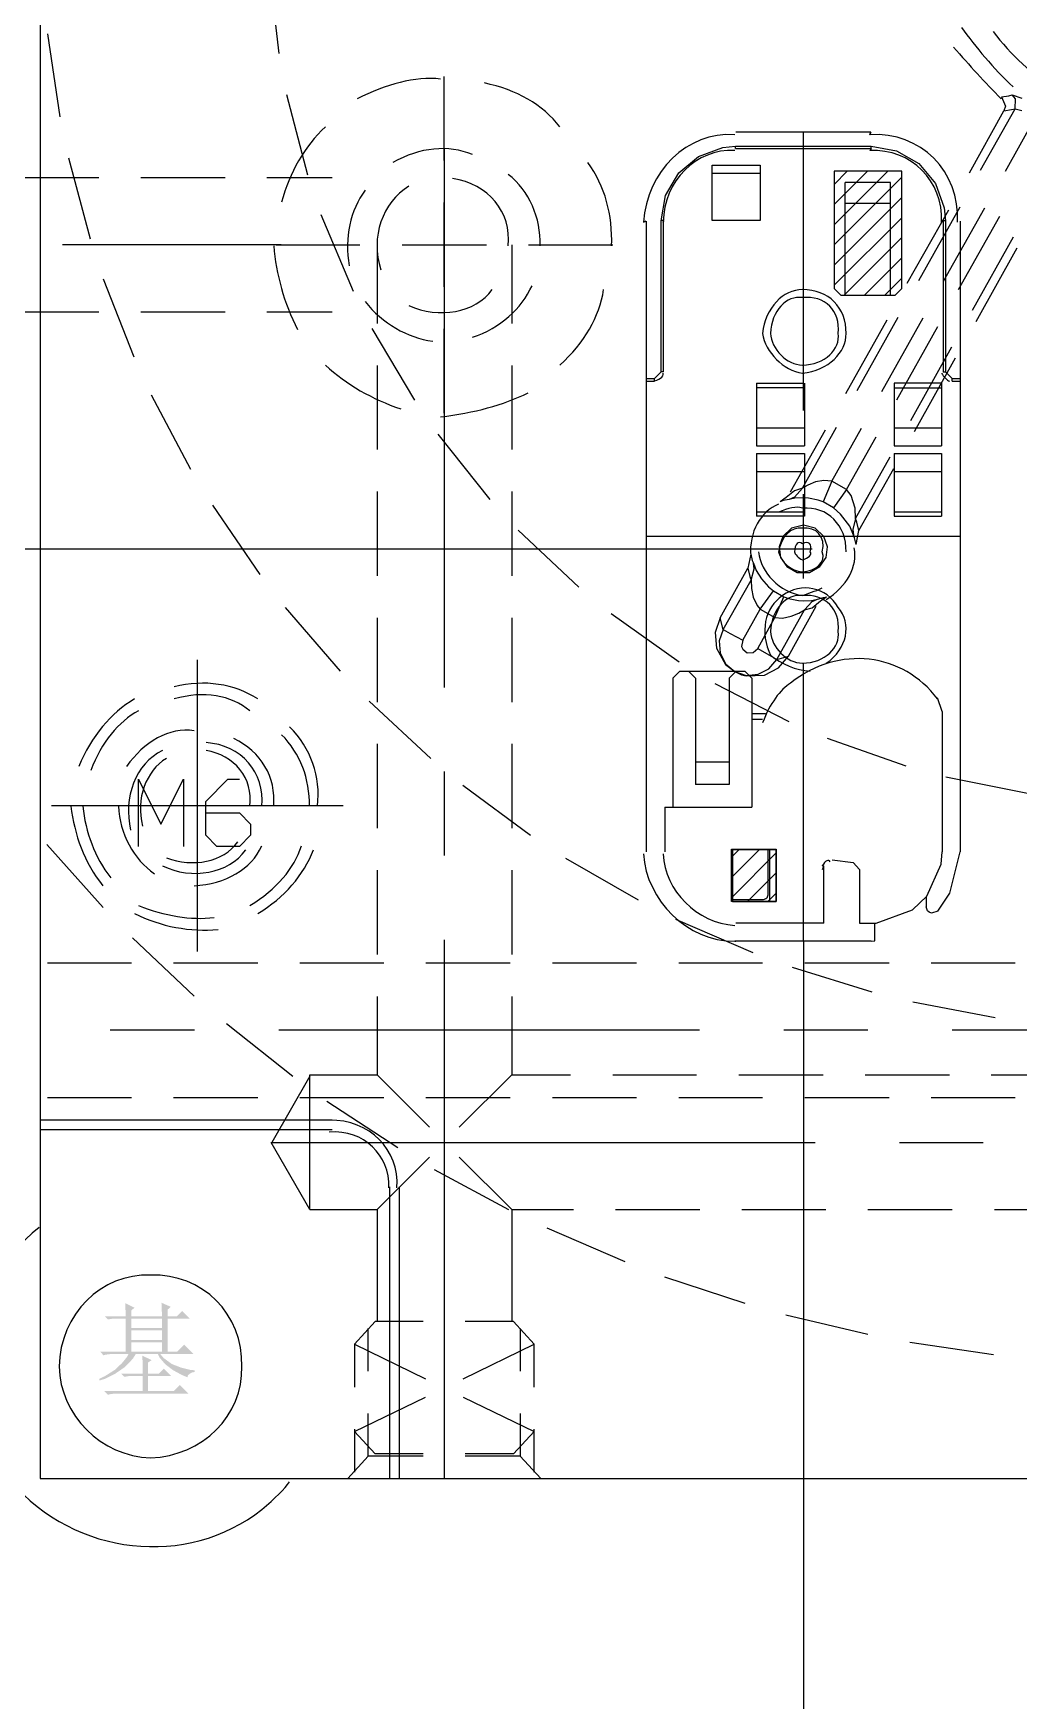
# Model space of a CAD drawing. Header units: inches. Extents: x 2 to 1172, y 492 to 1320.
# Drawn here: x 564.4 to 608.4, y 1001.7 to 1076.1 of the extents above; entities that cross this region are included whole.
import ezdxf

# ---------------------------------------------------------------- set-up
doc = ezdxf.new("R2010")
doc.units = ezdxf.units.IN
doc.header["$MEASUREMENT"] = 0

# ---------------------------------------------------------------- blocks, each defined once
blk = doc.blocks.new('AHH1270-500010_1')
at = {"transparency": 33554687}
h = blk.add_hatch(color=4, dxfattribs=at)
h.paths.add_polyline_path([(568.714, 1017.352), (568.714, 1017.515), (568.705, 1017.815), (568.696, 1017.952), (569.114, 1017.771), (568.969, 1017.643), (568.969, 1017.352), (569.386, 1017.352), (569.623, 1017.588), (569.967, 1017.242), (568.969, 1017.242), (568.969, 1015.774), (569.405, 1015.774), (569.714, 1016.082), (570.132, 1015.664), (568.641, 1015.664), (568.795, 1015.483), (569.159, 1015.219), (569.368, 1015.137), (569.577, 1015.056), (569.987, 1014.955), (570.185, 1014.937), (570.185, 1014.864), (570.04, 1014.837), (569.877, 1014.719), (569.859, 1014.628), (569.623, 1014.719), (569.214, 1014.942), (569.042, 1015.073), (568.868, 1015.204), (568.614, 1015.501), (568.533, 1015.664), (567.55, 1015.664), (567.414, 1015.446), (567.059, 1015.079), (566.841, 1014.928), (566.623, 1014.779), (566.169, 1014.555), (565.933, 1014.483), (565.915, 1014.555), (566.186, 1014.683), (566.619, 1014.96), (566.779, 1015.111), (566.937, 1015.26), (567.16, 1015.536), (567.224, 1015.664), (566.55, 1015.664), (566.433, 1015.664), (566.215, 1015.637), (566.114, 1015.609), (565.951, 1015.774), (567.096, 1015.774), (567.096, 1017.242), (566.514, 1017.242), (566.314, 1017.207), (566.169, 1017.352), (567.096, 1017.352), (567.096, 1017.498), (567.087, 1017.788), (567.078, 1017.934), (567.495, 1017.733), (567.35, 1017.606), (567.35, 1017.352), (568.714, 1017.352)])
h.paths.add_polyline_path([(567.351, 1017.243), (567.35, 1016.824), (568.714, 1016.824), (568.714, 1017.242), (567.35, 1017.242)])
h.paths.add_polyline_path([(567.351, 1016.715), (567.35, 1016.297), (568.714, 1016.297), (568.714, 1016.715), (567.35, 1016.715)])
h.paths.add_polyline_path([(567.351, 1016.188), (567.35, 1015.774), (568.714, 1015.774), (568.714, 1016.189), (567.35, 1016.189)])
blk.add_hatch(color=4, dxfattribs=at).paths.add_polyline_path([(567.859, 1014.791), (567.859, 1015.018), (567.85, 1015.417), (567.841, 1015.591), (568.26, 1015.391), (568.096, 1015.281), (568.096, 1014.791), (568.586, 1014.791), (568.804, 1015.009), (569.132, 1014.681), (568.096, 1014.681), (568.096, 1014.009), (569.24, 1014.009), (569.513, 1014.282), (569.895, 1013.901), (566.75, 1013.901), (566.633, 1013.901), (566.415, 1013.873), (566.314, 1013.846), (566.151, 1014.009), (567.859, 1014.009), (567.859, 1014.681), (567.242, 1014.681), (567.041, 1014.646), (566.896, 1014.791)])
at = {"color": 4, "transparency": 33554687}
for points in [[(563.292, 1010.106), (663.42, 1010.106), (663.42, 1150.277), (563.292, 1150.277), (563.292, 1010.106)], [(573.507, 1077.407), (573.933, 1073.701)], [(563.611, 1074.588), (564.161, 1070.881)], [(574.27, 1071.874), (575.21, 1068.292)], [(606.174, 1071.768), (606.493, 1071.821)], [(606.174, 1071.768), (606.351, 1071.36)], [(606.493, 1071.821), (606.652, 1071.857)], [(606.652, 1071.857), (607.078, 1071.715)], [(606.794, 1071.679), (606.652, 1071.857)], [(606.776, 1071.236), (606.794, 1071.679)], [(604.737, 1068.381), (606.28, 1071.147)], [(605.234, 1068.505), (606.776, 1071.236)], [(606.351, 1071.36), (606.28, 1071.147)], [(606.28, 1071.147), (606.617, 1071.2)], [(606.351, 1068.452), (607.663, 1070.81)], [(606.617, 1071.2), (606.776, 1071.236)], [(606.776, 1071.236), (607.078, 1071.165)], [(564.551, 1069.055), (565.509, 1065.437)], [(601.722, 1068.452), (598.707, 1068.452)], [(598.707, 1068.452), (598.707, 1063.22)], [(598.707, 1067.866), (599.293, 1068.452)], [(598.707, 1066.962), (600.197, 1068.452)], [(598.707, 1066.057), (601.102, 1068.452)], [(598.707, 1065.171), (601.722, 1068.186)], [(601.722, 1063.22), (601.722, 1068.452)], [(598.707, 1064.266), (601.722, 1067.281)], [(575.813, 1066.519), (577.249, 1063.096)], [(598.707, 1063.362), (601.722, 1066.377)], [(601.97, 1063.451), (603.815, 1066.731)], [(602.485, 1063.575), (604.329, 1066.855)], [(603.584, 1063.539), (605.429, 1066.82)], [(604.258, 1063.167), (606.103, 1066.448)], [(599.151, 1062.919), (601.722, 1065.49)], [(604.879, 1062.245), (606.706, 1065.525)], [(605.039, 1061.748), (606.865, 1065.029)], [(600.055, 1062.919), (601.722, 1064.586)], [(566.094, 1063.646), (567.46, 1060.17)], [(600.96, 1062.919), (601.722, 1063.681)], [(598.707, 1063.22), (599.009, 1062.919)], [(599.009, 1062.919), (601.421, 1062.919)], [(601.421, 1062.919), (601.722, 1063.22)], [(599.736, 1058.662), (601.563, 1061.943)], [(600.836, 1058.627), (602.68, 1061.908)], [(578.082, 1061.429), (579.98, 1058.237)], [(599.222, 1058.538), (601.066, 1061.819)], [(601.509, 1058.254), (603.336, 1061.518)], [(602.13, 1057.332), (603.957, 1060.613)], [(602.29, 1056.836), (604.116, 1060.116)], [(568.24, 1058.467), (569.996, 1055.151)], [(581.026, 1056.712), (583.35, 1053.803)], [(596.757, 1054.14), (598.317, 1056.907)], [(597.289, 1054.3), (598.814, 1057.031)], [(598.601, 1054.619), (599.931, 1056.978)], [(599.257, 1054.247), (600.587, 1056.605)], [(599.665, 1052.952), (601.208, 1055.701)], [(599.807, 1052.42), (601.368, 1055.186)], [(597.537, 1054.442), (597.289, 1054.3)], [(597.874, 1054.583), (597.537, 1054.442)], [(598.246, 1054.654), (597.874, 1054.583)], [(598.601, 1054.619), (598.211, 1053.697)], [(598.601, 1054.619), (598.246, 1054.654)], [(599.257, 1054.247), (598.601, 1054.619)], [(596.562, 1053.892), (596.296, 1053.697)], [(596.437, 1053.75), (596.296, 1053.697)], [(596.703, 1053.803), (596.437, 1053.75)], [(596.934, 1054.193), (596.562, 1053.892)], [(596.934, 1053.909), (596.703, 1053.803)], [(596.952, 1053.856), (596.703, 1053.803)], [(597.289, 1054.3), (596.934, 1053.909)], [(597.289, 1054.3), (596.934, 1054.193)], [(597.342, 1053.874), (596.952, 1053.856)], [(597.555, 1053.856), (597.342, 1053.874)], [(597.998, 1053.768), (597.555, 1053.856)], [(598.211, 1053.697), (597.998, 1053.768)], [(598.672, 1053.431), (598.211, 1053.697)], [(599.257, 1054.247), (598.672, 1053.431)], [(599.47, 1053.981), (599.257, 1054.247)], [(599.647, 1053.413), (599.47, 1053.981)], [(570.971, 1053.555), (573.081, 1050.451)], [(598.991, 1053.147), (598.672, 1053.431)], [(599.399, 1052.615), (598.991, 1053.147)], [(599.665, 1052.952), (599.541, 1052.455)], [(599.665, 1052.952), (599.647, 1053.413)], [(599.718, 1052.792), (599.665, 1052.952)], [(584.609, 1052.438), (587.322, 1049.884)], [(599.576, 1052.207), (599.399, 1052.615)], [(599.541, 1052.455), (599.576, 1052.207)], [(599.612, 1052.083), (599.576, 1052.207)], [(599.683, 1051.799), (599.807, 1052.42)], [(599.807, 1052.42), (599.718, 1052.792)], [(599.683, 1051.799), (599.612, 1052.083)], [(593.618, 1048.518), (594.859, 1050.735)], [(594.983, 1051.356), (594.859, 1050.735)], [(594.859, 1050.735), (594.948, 1050.363)], [(594.983, 1051.356), (595.054, 1051.072)], [(595.001, 1050.203), (595.143, 1050.7)], [(595.054, 1051.072), (595.107, 1050.966)], [(595.107, 1050.966), (595.231, 1050.629)], [(595.143, 1050.7), (595.107, 1050.966)], [(593.76, 1048.004), (595.001, 1050.203)], [(594.948, 1050.363), (595.001, 1050.203)], [(595.001, 1050.203), (595.019, 1049.831)], [(595.231, 1050.629), (595.462, 1050.256)], [(595.462, 1050.256), (595.781, 1049.902)], [(595.019, 1049.831), (595.09, 1049.441)], [(595.09, 1049.441), (595.267, 1049.068)], [(595.409, 1048.908), (595.994, 1049.724)], [(595.781, 1049.902), (595.994, 1049.724)], [(595.994, 1049.724), (596.455, 1049.458)], [(596.065, 1048.536), (596.455, 1049.458)], [(596.455, 1049.458), (596.668, 1049.387)], [(596.668, 1049.387), (597.111, 1049.299)], [(597.111, 1049.299), (597.342, 1049.281)], [(597.342, 1049.281), (597.697, 1049.299)], [(597.377, 1048.873), (597.732, 1049.245)], [(597.697, 1049.299), (597.963, 1049.352)], [(597.732, 1049.245), (597.963, 1049.352)], [(597.732, 1048.962), (598.104, 1049.281)], [(597.963, 1049.352), (598.229, 1049.423)], [(598.104, 1049.281), (598.37, 1049.458)], [(598.229, 1049.423), (598.37, 1049.458)], [(574.216, 1048.979), (576.664, 1046.142)], [(588.758, 1048.713), (591.791, 1046.55)], [(593.618, 1048.518), (593.405, 1047.862), (593.458, 1047.17)], [(593.76, 1048.004), (593.618, 1048.518)], [(594.629, 1047.525), (595.409, 1048.908)], [(595.267, 1049.068), (595.409, 1048.908)], [(595.302, 1047.153), (596.065, 1048.536)], [(595.409, 1048.908), (596.065, 1048.536)], [(596.065, 1048.536), (596.402, 1048.501)], [(596.154, 1046.656), (597.377, 1048.873)], [(596.402, 1048.501), (596.792, 1048.589)], [(596.668, 1046.816), (597.909, 1049.033)], [(596.792, 1048.589), (597.129, 1048.731)], [(597.129, 1048.731), (597.377, 1048.873)], [(597.377, 1048.873), (597.732, 1048.962)], [(593.76, 1048.004), (593.582, 1047.49), (593.618, 1046.958), (593.866, 1046.461), (594.274, 1046.124), (594.788, 1045.947), (595.32, 1046), (595.799, 1046.248), (596.154, 1046.656)], [(593.76, 1048.004), (594.061, 1047.827)], [(594.061, 1047.827), (594.629, 1047.525)], [(593.458, 1047.17), (593.866, 1046.443)], [(594.629, 1047.525), (594.575, 1047.241)], [(594.575, 1047.241), (594.629, 1047.117), (594.824, 1046.958)], [(594.824, 1046.958), (595.09, 1046.975)], [(595.09, 1046.975), (595.302, 1047.153)], [(595.302, 1047.153), (595.994, 1046.745)], [(593.866, 1046.443), (594.274, 1046.124)], [(595.604, 1045.965), (596.225, 1046.284), (596.668, 1046.816)], [(595.994, 1046.745), (596.154, 1046.656)], [(596.154, 1046.656), (596.668, 1046.816)], [(593.387, 1045.592), (596.686, 1043.89)], [(594.274, 1046.124), (594.575, 1045.982)], [(594.575, 1045.982), (594.788, 1045.929)], [(594.788, 1045.929), (595.604, 1045.965)], [(577.958, 1044.794), (580.707, 1042.24)], [(598.388, 1043.145), (601.9, 1041.921)], [(582.144, 1041.052), (585.158, 1038.818)], [(603.691, 1041.425), (607.326, 1040.697)], [(563.576, 1038.41), (566.094, 1035.59)], [(595.356, 1038.162), (594.167, 1036.973)], [(594.451, 1038.162), (594.167, 1037.878)], [(594.167, 1035.856), (596.118, 1035.856), (596.118, 1038.162), (594.167, 1038.162), (594.167, 1035.856)], [(596.118, 1038.037), (594.167, 1036.069)], [(586.719, 1037.789), (589.964, 1035.927)], [(596.118, 1037.133), (594.841, 1035.856)], [(596.118, 1036.229), (595.746, 1035.856)], [(591.631, 1035.076), (595.072, 1033.586)], [(567.406, 1034.242), (570.155, 1031.635)], [(596.828, 1032.93), (600.392, 1031.83)], [(602.219, 1031.387), (605.89, 1030.678)], [(571.592, 1030.412), (574.553, 1028.071)], [(576.079, 1026.953), (579.235, 1024.879)], [(563.292, 1026.12), (576.309, 1026.12)], [(563.292, 1025.677), (576.309, 1025.677)], [(580.867, 1023.903), (584.183, 1022.112)], [(578.863, 1023.123), (578.863, 1010.106)], [(579.306, 1023.123), (579.306, 1010.106)], [(585.886, 1021.296), (589.361, 1019.789)], [(591.135, 1019.115), (594.717, 1017.927)], [(596.544, 1017.412), (600.215, 1016.544)], [(602.077, 1016.189), (605.819, 1015.639)]]:
    blk.add_lwpolyline(points, dxfattribs=at)
at = {"color": 2, "transparency": 33554687}
for points in [[(581.31, 1068.93), (581.31, 1072.672)], [(581.31, 1069.48), (581.31, 1045.415)], [(562.139, 1068.168), (565.899, 1068.168)], [(567.779, 1068.168), (571.539, 1068.168)], [(573.401, 1068.168), (576.309, 1068.168)], [(581.31, 1063.291), (581.31, 1067.051)], [(574.039, 1065.171), (564.285, 1065.171)], [(573.809, 1065.171), (577.55, 1065.171)], [(578.313, 1065.171), (578.313, 1061.659)], [(579.43, 1065.171), (583.19, 1065.171)], [(584.325, 1065.171), (584.325, 1061.659)], [(585.07, 1065.171), (588.829, 1065.171)], [(565.899, 1062.156), (562.139, 1062.156)], [(571.539, 1062.156), (567.779, 1062.156)], [(576.309, 1062.156), (573.401, 1062.156)], [(581.31, 1057.651), (581.31, 1061.411)], [(578.313, 1059.78), (578.313, 1056.038)], [(584.325, 1059.78), (584.325, 1056.038)], [(578.313, 1054.158), (578.313, 1050.398)], [(584.325, 1054.158), (584.325, 1050.398)], [(578.313, 1048.518), (578.313, 1044.759)], [(584.325, 1048.518), (584.325, 1044.759)], [(578.313, 1042.897), (578.313, 1039.137)], [(584.325, 1042.897), (584.325, 1039.137)], [(581.31, 1041.655), (581.31, 1037.913)], [(578.313, 1037.257), (578.313, 1033.497)], [(584.325, 1037.257), (584.325, 1033.497)], [(581.31, 1034.154), (581.31, 1010.106)], [(578.313, 1031.618), (578.313, 1028.124)], [(584.325, 1031.618), (584.325, 1028.124)], [(575.316, 1028.071), (573.613, 1025.109)], [(575.316, 1022.112), (575.316, 1028.124)], [(575.316, 1028.124), (578.313, 1028.124)], [(578.313, 1028.124), (580.654, 1025.783)], [(584.325, 1028.124), (581.984, 1025.783)], [(584.325, 1028.124), (586.95, 1028.124)], [(588.829, 1028.124), (592.571, 1028.124)], [(594.451, 1028.124), (598.211, 1028.124)], [(600.091, 1028.124), (603.85, 1028.124)], [(605.712, 1028.124), (608.355, 1028.124)], [(575.316, 1022.112), (573.596, 1025.109)], [(573.596, 1025.109), (597.856, 1025.109)], [(601.616, 1025.109), (605.358, 1025.109)], [(580.654, 1024.453), (578.313, 1022.112)], [(581.984, 1024.453), (584.325, 1022.112)], [(575.316, 1022.112), (578.313, 1022.112)], [(578.313, 1022.112), (578.313, 1017.111)], [(584.325, 1022.112), (587.074, 1022.112)], [(584.325, 1022.112), (584.325, 1017.111)], [(588.954, 1022.112), (592.713, 1022.112)], [(594.593, 1022.112), (598.335, 1022.112)], [(600.215, 1022.112), (603.974, 1022.112)], [(605.854, 1022.112), (608.603, 1022.112)], [(580.37, 1017.111), (578.224, 1017.111), (577.302, 1016.1)], [(577.923, 1014.894), (577.923, 1016.81)], [(584.396, 1017.111), (582.25, 1017.111)], [(585.318, 1016.1), (584.396, 1017.111)], [(584.697, 1016.81), (584.697, 1014.894)], [(577.302, 1016.1), (580.477, 1014.557)], [(577.302, 1016.1), (577.302, 1014.185)], [(582.161, 1014.557), (585.318, 1016.1)], [(585.318, 1014.185), (585.318, 1016.1)], [(577.302, 1012.199), (580.477, 1013.741)], [(582.161, 1013.741), (585.318, 1012.199)], [(577.923, 1011.099), (577.923, 1013.014)], [(584.697, 1013.014), (584.697, 1011.099)], [(577.302, 1012.305), (577.302, 1010.39)], [(578.224, 1011.206), (577.302, 1012.199)], [(585.318, 1012.199), (584.396, 1011.206)], [(585.318, 1010.39), (585.318, 1012.305)], [(577.923, 1011.099), (577.018, 1010.106)], [(580.37, 1011.099), (577.923, 1011.099)], [(580.37, 1011.206), (578.224, 1011.206)], [(584.396, 1011.206), (582.25, 1011.206)], [(584.697, 1011.099), (582.25, 1011.099)], [(585.62, 1010.106), (584.697, 1011.099)]]:
    blk.add_lwpolyline(points, dxfattribs=at)
at = {"color": 3, "transparency": 33554687}
for points in [[(594.327, 1070.207), (600.339, 1070.207)], [(592.66, 1069.108), (593.742, 1069.516)], [(593.742, 1069.516), (594.309, 1069.569)], [(594.309, 1069.569), (600.357, 1069.569)], [(594.309, 1069.462), (594.309, 1069.569)], [(594.309, 1069.462), (600.357, 1069.462)], [(600.357, 1069.462), (600.357, 1069.569)], [(600.357, 1069.569), (601.492, 1069.356)], [(601.492, 1069.356), (602.485, 1068.789)], [(591.773, 1068.381), (592.66, 1069.108)], [(593.263, 1068.718), (595.409, 1068.718)], [(593.263, 1066.253), (593.263, 1068.718)], [(595.409, 1068.718), (595.409, 1066.253)], [(602.485, 1068.789), (603.23, 1067.902)], [(591.188, 1067.37), (591.773, 1068.381)], [(595.409, 1068.345), (593.263, 1068.345)], [(601.722, 1068.452), (598.707, 1068.452)], [(598.707, 1068.452), (598.707, 1063.22)], [(601.226, 1067.955), (599.204, 1067.955)], [(599.204, 1062.919), (599.204, 1067.955)], [(601.226, 1062.919), (601.226, 1067.955)], [(601.722, 1063.22), (601.722, 1068.452)], [(603.23, 1067.902), (603.62, 1066.82)], [(590.993, 1066.235), (591.188, 1067.37)], [(601.226, 1067.015), (599.204, 1067.015)], [(603.62, 1066.82), (603.673, 1066.235)], [(590.337, 1038.073), (590.337, 1066.217)], [(591.099, 1066.253), (590.993, 1066.253)], [(590.993, 1059.496), (590.993, 1066.235)], [(591.099, 1059.496), (591.099, 1066.235)], [(595.409, 1066.253), (593.263, 1066.253)], [(603.567, 1066.253), (603.673, 1066.253)], [(603.567, 1066.235), (603.567, 1059.496)], [(603.673, 1066.235), (603.673, 1059.496)], [(604.329, 1066.217), (604.329, 1038.073)], [(598.707, 1063.22), (599.009, 1062.919)], [(599.009, 1062.919), (601.421, 1062.919)], [(601.421, 1062.919), (601.722, 1063.22)], [(590.337, 1059.194), (590.692, 1059.194)], [(590.337, 1059.088), (590.692, 1059.088)], [(590.692, 1059.194), (590.993, 1059.496)], [(590.692, 1059.088), (590.692, 1059.194)], [(591.099, 1059.496), (590.993, 1059.496)], [(595.249, 1058.999), (597.324, 1058.999)], [(595.249, 1058.999), (595.249, 1056.197)], [(597.377, 1058.999), (597.377, 1056.197)], [(603.496, 1058.999), (601.385, 1058.999)], [(601.385, 1058.999), (601.385, 1056.197)], [(603.496, 1058.999), (603.496, 1056.197)], [(603.567, 1059.496), (603.673, 1059.496)], [(603.673, 1059.496), (603.974, 1059.194)], [(603.974, 1059.194), (604.329, 1059.194)], [(603.974, 1059.088), (603.974, 1059.194)], [(603.974, 1059.088), (604.329, 1059.088)], [(597.324, 1058.786), (595.249, 1058.786)], [(601.385, 1058.786), (603.496, 1058.786)], [(595.249, 1056.995), (597.377, 1056.995)], [(601.385, 1056.995), (603.496, 1056.995)], [(595.249, 1056.197), (597.377, 1056.197)], [(601.385, 1056.197), (603.496, 1056.197)], [(595.249, 1055.86), (597.377, 1055.86)], [(595.249, 1055.86), (595.249, 1053.058)], [(597.377, 1055.86), (597.377, 1053.058)], [(601.385, 1055.86), (603.496, 1055.86)], [(601.385, 1055.86), (601.385, 1053.058)], [(603.496, 1055.86), (603.496, 1053.058)], [(595.249, 1055.045), (597.377, 1055.045)], [(601.385, 1055.045), (603.496, 1055.045)], [(595.249, 1053.253), (597.377, 1053.253)], [(597.377, 1053.058), (595.249, 1053.058)], [(601.385, 1053.253), (603.496, 1053.253)], [(601.385, 1053.058), (603.496, 1053.058)], [(596.81, 1052.526), (596.42, 1052.154)], [(597.342, 1052.65), (596.81, 1052.526)], [(597.856, 1052.526), (597.342, 1052.65)], [(598.246, 1052.154), (597.856, 1052.526)], [(596.42, 1052.154), (596.26, 1051.693)], [(596.26, 1051.693), (596.313, 1051.214)], [(598.406, 1051.693), (598.246, 1052.154)], [(598.353, 1051.214), (598.406, 1051.693)], [(596.313, 1051.214), (596.597, 1050.806)], [(596.597, 1050.806), (597.058, 1050.54)], [(597.608, 1050.54), (598.069, 1050.806)], [(598.069, 1050.806), (598.353, 1051.214)], [(597.058, 1050.54), (597.608, 1050.54)], [(591.809, 1046.124), (591.507, 1045.823)], [(591.507, 1045.823), (591.507, 1040.077)], [(594.735, 1046.124), (591.809, 1046.124)], [(592.518, 1045.823), (592.217, 1046.124)], [(592.518, 1045.823), (592.518, 1041.088)], [(594.327, 1046.124), (594.026, 1045.823)], [(594.026, 1045.823), (594.026, 1041.088)], [(595.036, 1045.823), (594.735, 1046.124)], [(595.036, 1045.823), (595.036, 1040.077)], [(603.531, 1044.333), (603.318, 1044.954)], [(595.036, 1044.244), (595.639, 1044.244)], [(595.036, 1043.996), (595.515, 1043.996)], [(603.531, 1044.333), (603.531, 1038.073)], [(594.026, 1042.081), (592.518, 1042.081)], [(594.026, 1041.088), (592.518, 1041.088)], [(591.153, 1040.077), (591.153, 1038.073)], [(591.153, 1040.077), (595.036, 1040.077)], [(594.132, 1038.197), (594.132, 1038.197)], [(594.132, 1035.856), (594.132, 1038.197), (594.132, 1035.856)], [(594.132, 1038.197), (596.118, 1038.197)], [(595.746, 1038.162), (594.167, 1038.162)], [(595.746, 1038.162), (595.746, 1036.14)], [(595.746, 1038.162), (595.746, 1038.162)], [(595.817, 1038.197), (595.817, 1035.856)], [(595.817, 1038.197), (596.118, 1038.197)], [(596.118, 1038.197), (596.118, 1035.856)], [(603.336, 1035.43), (603.868, 1036.229), (604.329, 1038.073)], [(603.478, 1037.523), (603.531, 1038.073)], [(598.246, 1034.898), (598.246, 1037.434)], [(598.619, 1037.718), (599.559, 1037.594)], [(599.842, 1037.293), (599.559, 1037.594)], [(599.842, 1037.293), (599.842, 1034.898)], [(602.839, 1036.104), (603.478, 1037.523)], [(596.118, 1035.856), (594.132, 1035.856)], [(594.167, 1035.927), (594.167, 1035.927)], [(595.533, 1035.927), (594.167, 1035.927)], [(595.746, 1036.14), (595.71, 1036.016), (595.657, 1035.98), (595.533, 1035.927)], [(602.201, 1035.484), (602.839, 1036.104)], [(602.804, 1036.051), (602.804, 1035.626)], [(600.587, 1034.898), (602.201, 1035.484)], [(603.052, 1035.342), (602.946, 1035.377), (602.875, 1035.448), (602.804, 1035.626)], [(603.336, 1035.43), (603.052, 1035.342)], [(598.246, 1034.898), (594.327, 1034.898)], [(599.842, 1034.898), (600.357, 1034.898)], [(600.357, 1034.898), (600.587, 1034.898)], [(600.516, 1034.1), (600.516, 1034.898)], [(600.357, 1034.083), (594.327, 1034.083)], [(600.357, 1034.083), (600.516, 1034.1)]]:
    blk.add_lwpolyline(points, dxfattribs=at)
at = {"color": 1, "transparency": 33554687}
for points in [[(597.342, 1057.776), (597.342, 1070.207)], [(597.342, 1050.274), (597.342, 1054.034)], [(597.732, 1051.586), (483.187, 1051.586)], [(604.329, 1052.154), (590.337, 1052.154)], [(597.342, 1034.083), (597.342, 1046.514)], [(597.342, 1034.083), (597.342, 924.982)]]:
    blk.add_lwpolyline(points, dxfattribs=at)
at = {"color": 6, "transparency": 33554687}
for points in [[(570.297, 1033.622), (570.297, 1046.638)], [(567.673, 1038.321), (567.673, 1041.318), (568.666, 1039.314), (569.676, 1041.318), (569.676, 1038.321)], [(570.67, 1039.811), (572.177, 1039.811), (572.674, 1039.314), (572.674, 1038.818), (572.177, 1038.321), (571.166, 1038.321), (570.67, 1038.818), (570.67, 1040.325), (571.663, 1041.318), (572.177, 1041.318)], [(576.806, 1040.13), (563.789, 1040.13)]]:
    blk.add_lwpolyline(points, dxfattribs=at)
at = {"transparency": 33554687}
for points in [[(563.611, 1033.125), (567.353, 1033.125)], [(569.233, 1033.125), (572.993, 1033.125)], [(574.873, 1033.125), (578.615, 1033.125)], [(580.494, 1033.125), (584.254, 1033.125)], [(586.134, 1033.125), (589.894, 1033.125)], [(591.773, 1033.125), (595.515, 1033.125)], [(597.395, 1033.125), (601.155, 1033.125)], [(603.035, 1033.125), (606.776, 1033.125)], [(566.413, 1030.128), (570.173, 1030.128)], [(573.933, 1030.128), (592.696, 1030.128)], [(596.455, 1030.128), (600.215, 1030.128)], [(603.974, 1030.128), (622.737, 1030.128)], [(563.611, 1027.113), (567.353, 1027.113)], [(569.233, 1027.113), (572.993, 1027.113)], [(574.873, 1027.113), (578.615, 1027.113)], [(580.494, 1027.113), (584.254, 1027.113)], [(586.134, 1027.113), (589.894, 1027.113)], [(591.773, 1027.113), (595.515, 1027.113)], [(597.395, 1027.113), (601.155, 1027.113)], [(603.035, 1027.113), (606.776, 1027.113)]]:
    blk.add_lwpolyline(points, dxfattribs=at)
at = {"color": 4, "transparency": 33554687}
for points in [[(604.382, 1074.871), (605.017, 1073.985), (605.798, 1073.055), (606.688, 1072.211)], [(605.801, 1074.694), (606.571, 1073.642), (607.555, 1072.756), (608.639, 1072.034)], [(604.028, 1073.985), (604.747, 1073.173), (605.419, 1072.422), (606.156, 1071.679)], [(596.225, 1053.59), (595.424, 1053.276), (594.903, 1052.345), (594.983, 1051.285)], [(598.353, 1049.334), (599.262, 1049.904), (599.784, 1050.834), (599.594, 1051.64)], [(579.2, 1023.087), (579.32, 1024.782), (577.975, 1026.127), (576.185, 1026.102)], [(578.845, 1023.087), (578.88, 1024.539), (577.732, 1025.687), (576.185, 1025.57)]]:
    blk.add_open_spline(points, degree=3, dxfattribs=at)
at = {"color": 2, "transparency": 33554687}
for points in [[(581.151, 1072.566), (580.004, 1072.687), (578.709, 1072.34), (577.426, 1071.679)], [(586.471, 1070.438), (585.701, 1071.419), (584.54, 1072.09), (583.101, 1072.389)], [(576.008, 1070.438), (575.08, 1069.555), (574.41, 1068.394), (574.057, 1067.068)], [(582.569, 1069.196), (581.493, 1069.649), (580.227, 1069.516), (579.022, 1068.842)], [(588.776, 1065.118), (588.832, 1066.495), (588.485, 1067.79), (587.712, 1068.842)], [(584.165, 1065.118), (584.327, 1066.635), (583.28, 1067.882), (581.683, 1068.132)], [(585.584, 1065.118), (585.628, 1066.397), (585.11, 1067.56), (584.165, 1068.31)], [(577.781, 1067.6), (577.122, 1066.721), (576.858, 1065.476), (577.072, 1064.231)], [(579.732, 1067.778), (578.558, 1067.05), (578.001, 1065.52), (578.49, 1064.053)], [(573.702, 1065.118), (573.813, 1063.859), (574.16, 1062.564), (574.766, 1061.393)], [(582.569, 1061.039), (583.814, 1061.459), (584.76, 1062.311), (585.229, 1063.344)], [(577.781, 1062.635), (578.557, 1061.659), (579.659, 1061.023), (580.796, 1060.861)], [(579.732, 1062.457), (581.083, 1061.847), (582.687, 1062.13), (583.456, 1063.167)], [(586.471, 1059.797), (587.565, 1060.799), (588.235, 1061.96), (588.422, 1063.167)], [(576.008, 1059.797), (576.945, 1058.935), (578.106, 1058.265), (579.377, 1057.847)], [(581.151, 1057.492), (582.641, 1057.668), (583.936, 1058.015), (585.052, 1058.556)]]:
    blk.add_open_spline(points, degree=3, dxfattribs=at)
at = {"color": 3, "transparency": 33554687}
for points, knots in [([(594.274, 1070.083), (592.139, 1070.224), (590.351, 1068.438), (590.195, 1066.182), (590.35, 1066.233), (590.35, 1066.232), (590.195, 1066.182)], [0, 0, 0, 0, 1, 1, 1, 2, 2, 2, 2]), ([(604.205, 1066.182), (604.337, 1068.434), (602.552, 1070.222), (600.303, 1070.083), (600.347, 1070.223), (600.346, 1070.223), (600.303, 1070.083)], [0, 0, 0, 0, 1, 1, 1, 2, 2, 2, 2]), ([(594.274, 1069.374), (592.545, 1069.468), (591.105, 1068.029), (591.082, 1066.182), (591.105, 1066.253), (591.105, 1066.252), (591.082, 1066.182)], [0, 0, 0, 0, 1, 1, 1, 2, 2, 2, 2]), ([(603.496, 1066.182), (603.582, 1068.027), (602.144, 1069.467), (600.303, 1069.374), (600.368, 1069.468), (600.367, 1069.468), (600.303, 1069.374)], [0, 0, 0, 0, 1, 1, 1, 2, 2, 2, 2]), ([(599.239, 1061.216), (599.255, 1060.368), (598.444, 1059.557), (597.289, 1059.443), (596.443, 1059.557), (595.632, 1060.368), (595.515, 1061.216), (595.632, 1062.368), (596.443, 1063.179), (597.289, 1063.167), (598.444, 1063.179), (599.255, 1062.368), (599.239, 1061.216)], [0, 0, 0, 0, 1, 1, 1, 2, 2, 2, 3, 3, 3, 4, 4, 4, 4]), ([(598.885, 1061.216), (598.993, 1060.512), (598.3, 1059.818), (597.289, 1059.797), (596.588, 1059.818), (595.894, 1060.512), (595.87, 1061.216), (595.894, 1062.224), (596.588, 1062.918), (597.289, 1062.812), (598.3, 1062.918), (598.993, 1062.224), (598.885, 1061.216)], [0, 0, 0, 0, 1, 1, 1, 2, 2, 2, 3, 3, 3, 4, 4, 4, 4]), ([(598.353, 1046.497), (599.297, 1047.135), (599.503, 1048.263), (598.885, 1048.979), (598.365, 1049.908), (597.236, 1050.114), (596.402, 1049.511), (595.591, 1048.976), (595.385, 1047.848), (595.87, 1046.851), (596.34, 1046.467), (597.005, 1046.172), (597.643, 1046.142)], [0, 0, 0, 0, 1, 1, 1, 2, 2, 2, 3, 3, 3, 4, 4, 4, 4]), ([(598.885, 1047.915), (598.993, 1047.2), (598.3, 1046.506), (597.289, 1046.497), (596.588, 1046.506), (595.894, 1047.2), (595.87, 1047.915), (595.894, 1048.911), (596.588, 1049.605), (597.289, 1049.511), (598.3, 1049.605), (598.993, 1048.911), (598.885, 1047.915)], [0, 0, 0, 0, 1, 1, 1, 2, 2, 2, 3, 3, 3, 4, 4, 4, 4]), ([(603.318, 1044.901), (601.78, 1046.957), (598.912, 1047.325), (596.757, 1045.61), (596.311, 1045.315), (595.833, 1044.704), (595.515, 1043.836)], [0, 0, 0, 0, 1, 1, 1, 2, 2, 2, 2]), ([(590.195, 1037.984), (590.349, 1035.887), (592.135, 1034.1), (594.274, 1034.083), (594.34, 1034.099), (594.341, 1034.099), (594.274, 1034.083)], [0, 0, 0, 0, 1, 1, 1, 2, 2, 2, 2]), ([(598.53, 1037.63), (598.463, 1037.772), (598.3, 1037.673), (598.175, 1037.452), (598.254, 1037.487), (598.251, 1037.463), (598.175, 1037.275)], [0, 0, 0, 0, 1, 1, 1, 2, 2, 2, 2])]:
    blk.add_open_spline(points, degree=3, knots=knots, dxfattribs=at)
for points in [[(590.55, 1059.088), (590.924, 1059.103), (591.104, 1059.284), (591.082, 1059.443)], [(603.496, 1059.443), (603.582, 1059.284), (603.762, 1059.103), (603.85, 1059.088)], [(591.082, 1037.984), (591.155, 1036.329), (592.581, 1034.903), (594.274, 1034.792)]]:
    blk.add_open_spline(points, degree=3, dxfattribs=at)
at = {"color": 4, "transparency": 33554687}
for points, knots in [([(599.239, 1051.462), (599.266, 1052.651), (598.405, 1053.512), (597.289, 1053.413), (597.006, 1053.512), (596.674, 1053.423), (596.225, 1053.236)], [0, 0, 0, 0, 1, 1, 1, 2, 2, 2, 2]), ([(598.175, 1051.462), (598.346, 1051.035), (597.897, 1050.586), (597.289, 1050.575), (596.791, 1050.586), (596.343, 1051.035), (596.225, 1051.462), (596.343, 1052.141), (596.791, 1052.589), (597.289, 1052.526), (597.897, 1052.589), (598.346, 1052.141), (598.175, 1051.462)], [0, 0, 0, 0, 1, 1, 1, 2, 2, 2, 3, 3, 3, 4, 4, 4, 4]), ([(595.338, 1051.462), (595.421, 1050.528), (596.281, 1049.667), (597.289, 1049.511), (597.681, 1049.667), (598.012, 1049.756), (598.175, 1049.866)], [0, 0, 0, 0, 1, 1, 1, 2, 2, 2, 2]), ([(597.643, 1051.462), (597.745, 1051.366), (597.565, 1051.187), (597.289, 1051.108), (597.123, 1051.187), (596.944, 1051.366), (596.934, 1051.462), (596.944, 1051.809), (597.123, 1051.988), (597.289, 1051.817), (597.565, 1051.988), (597.745, 1051.809), (597.643, 1051.462)], [0, 0, 0, 0, 1, 1, 1, 2, 2, 2, 3, 3, 3, 4, 4, 4, 4]), ([(563.239, 1021.314), (559.846, 1018.601), (559.288, 1013.56), (561.998, 1009.964), (564.818, 1006.653), (569.859, 1006.095), (573.17, 1008.723), (573.773, 1009.228), (574.191, 1009.647), (574.412, 1009.964)], [0, 0, 0, 0, 1, 1, 1, 2, 2, 2, 3, 3, 3, 3]), ([(572.283, 1015.107), (572.351, 1012.934), (570.524, 1011.106), (568.205, 1011.028), (566.014, 1011.106), (564.187, 1012.934), (564.126, 1015.107), (564.187, 1017.443), (566.014, 1019.271), (568.205, 1019.186), (570.524, 1019.271), (572.351, 1017.443), (572.283, 1015.107)], [0, 0, 0, 0, 1, 1, 1, 2, 2, 2, 3, 3, 3, 4, 4, 4, 4])]:
    blk.add_open_spline(points, degree=3, knots=knots, dxfattribs=at)
at = {"color": 6, "transparency": 33554687}
for points in [[(572.993, 1044.901), (571.941, 1045.563), (570.627, 1045.795), (569.269, 1045.433)], [(567.495, 1044.901), (566.434, 1044.268), (565.576, 1043.247), (565.012, 1041.886)], [(572.638, 1044.369), (571.792, 1045.07), (570.598, 1045.281), (569.269, 1044.901)], [(567.673, 1044.369), (566.786, 1043.894), (566.007, 1042.965), (565.544, 1041.708)], [(570.155, 1043.482), (569.056, 1043.651), (567.9, 1042.983), (567.14, 1041.886)], [(575.298, 1040.112), (575.315, 1041.323), (574.9, 1042.463), (574.057, 1043.304)], [(575.653, 1040.112), (575.816, 1041.441), (575.359, 1042.694), (574.412, 1043.659)], [(568.737, 1042.595), (567.544, 1042.019), (566.987, 1040.489), (567.318, 1039.048)], [(573.17, 1040.112), (573.312, 1041.604), (572.266, 1042.851), (570.687, 1042.95)], [(572.638, 1040.112), (572.812, 1041.361), (571.94, 1042.401), (570.687, 1042.595)], [(573.702, 1040.112), (573.813, 1041.398), (573.145, 1042.555), (571.929, 1043.127)], [(568.914, 1042.24), (568.005, 1041.707), (567.541, 1040.432), (567.85, 1039.226)], [(564.658, 1040.112), (564.801, 1038.852), (565.258, 1037.598), (566.076, 1036.565)], [(565.19, 1040.112), (565.302, 1038.969), (565.717, 1037.83), (566.431, 1036.92)], [(566.786, 1040.112), (566.804, 1038.894), (567.472, 1037.737), (568.382, 1037.097)], [(568.737, 1037.452), (570.069, 1036.816), (571.673, 1037.099), (572.461, 1038.162)], [(568.914, 1037.807), (570.109, 1037.371), (571.445, 1037.607), (572.106, 1038.516)], [(570.155, 1036.565), (571.561, 1036.642), (572.718, 1037.31), (573.17, 1038.339)], [(572.638, 1035.679), (573.831, 1036.399), (574.61, 1037.328), (574.944, 1038.339)], [(572.993, 1035.324), (574.183, 1036.024), (575.041, 1037.046), (575.476, 1038.162)], [(567.495, 1035.324), (568.676, 1034.73), (569.99, 1034.498), (571.219, 1034.615)], [(567.673, 1035.679), (568.825, 1035.222), (570.019, 1035.012), (571.042, 1035.147)]]:
    blk.add_open_spline(points, degree=3, dxfattribs=at)

msp = doc.modelspace()

# ---------------------------------------------------------------- block references
msp.add_blockref('AHH1270-500010_1', (1.452, 1.529))

doc.saveas('drawing.dxf')
